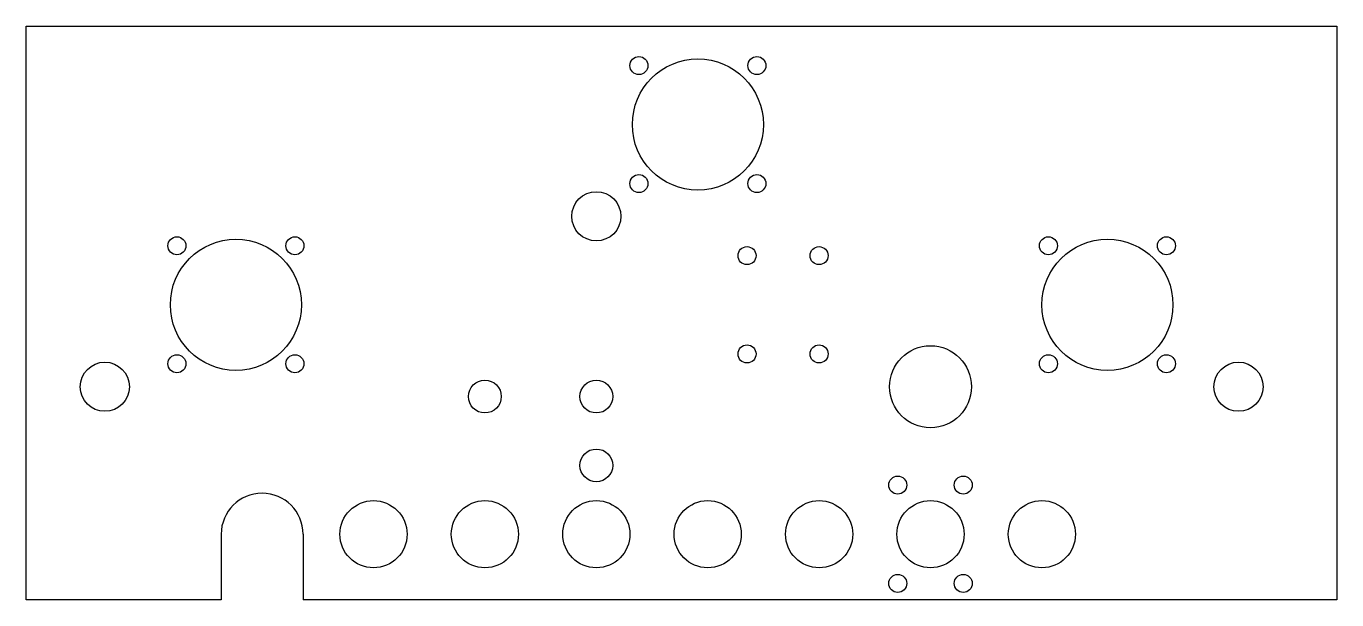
# Model space of a CAD drawing. Header units: millimetres. Extents: x -200 to 200, y -10 to 165.
import ezdxf

# ---------------------------------------------------------------- set-up
doc = ezdxf.new("R2010")
doc.units = ezdxf.units.MM
doc.layers.add('Sketch', color=7, linetype='CONTINUOUS')

msp = doc.modelspace()

# ---------------------------------------------------------------- linework, layer by layer
at = {"layer": 'Sketch'}
for p, q in [((-200, 165), (200, 165)), ((-200, -10), (-200, 165)), ((200, 165), (200, -10)), ((-140.5, 10), (-140.5, -10)), ((-115.5, 10), (-115.5, -10)), ((-140.5, -10), (-200, -10)), ((200, -10), (-115.5, -10))]:
    msp.add_line(p, q, dxfattribs=at)
for centre, radius in [((-13, 153), 2.75), ((5, 135), 20), ((23, 153), 2.75), ((-13, 117), 2.75), ((23, 117), 2.75), ((-26, 107), 7.5), ((-154, 98), 2.75), ((-136, 80), 20), ((-118, 98), 2.75), ((112, 98), 2.75), ((130, 80), 20), ((148, 98), 2.75), ((20, 95), 2.75), ((42, 95), 2.75), ((-154, 62), 2.75), ((-118, 62), 2.75), ((20, 65), 2.75), ((42, 65), 2.75), ((76, 55), 12.5), ((112, 62), 2.75), ((148, 62), 2.75), ((-176, 55), 7.5), ((170, 55), 7.5), ((-60, 52), 5), ((-26, 52), 5), ((-26, 31), 5), ((66, 25), 2.75), ((86, 25), 2.75), ((-94, 10), 10.25), ((-60, 10), 10.25), ((-26, 10), 10.25), ((8, 10), 10.25), ((42, 10), 10.25), ((76, 10), 10.25), ((110, 10), 10.25), ((66, -5), 2.75), ((86, -5), 2.75)]:
    msp.add_circle(centre, radius, dxfattribs=at)
msp.add_arc((-128, 10), 12.5, 0, 180, dxfattribs=at)

doc.saveas('drawing.dxf')
